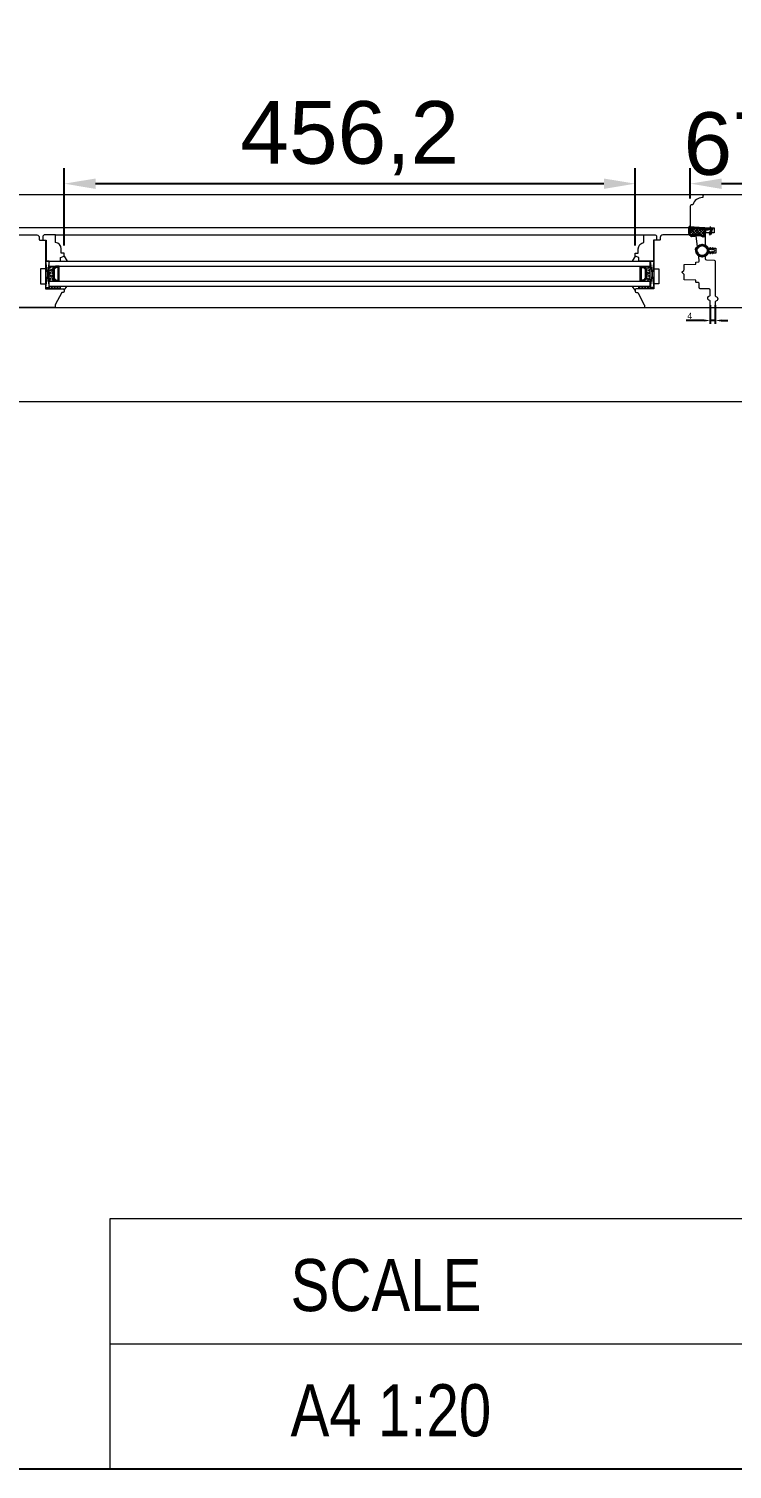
# Model space of a CAD drawing. Header units: millimetres. Extents: x 0 to 182016, y 11 to 3710.
# Drawn here: x 118156 to 118718, y 11 to 1162 of the extents above; entities that cross this region are included whole.
import ezdxf

# ---------------------------------------------------------------- set-up
doc = ezdxf.new("R2010")
doc.units = ezdxf.units.MM
for name, color, linetype, lineweight in [('Matmenys', 10, 'Continuous', 20), ('OTHER', 251, 'Continuous', 13), ('Stakta', 7, 'Continuous', 25), ('Testinės profilio linijos', 7, 'Continuous', 5)]:
    doc.layers.add(name, color=color, linetype=linetype, lineweight=lineweight)
doc.styles.get("Standard").update_dxf_attribs({"font": 'arial.ttf'})
doc.dimstyles.new('2', dxfattribs={"dimscale": 2, "dimtxt": 2.5, "dimasz": 2.5, "dimexe": 1.25, "dimexo": 0.625, "dimtad": 1, "dimtxsty": 'Standard', "dimcen": 2.5, "dimadec": 0, "dimazin": 0, "dimtfac": 1, "dimtmove": 0, "dimatfit": 3, "dimfxl": 1, "dimarcsym": 0})
doc.dimstyles.new('Padidinti matmenys', dxfattribs={"dimscale": 10, "dimtxt": 5, "dimasz": 2.5, "dimexe": 1.25, "dimexo": 0.625, "dimtad": 1, "dimdec": 1, "dimtxsty": 'Standard', "dimcen": 2.5, "dimadec": 0, "dimazin": 0, "dimtfac": 1, "dimtdec": 1, "dimtmove": 0, "dimatfit": 3, "dimfxl": 1, "dimarcsym": 0})

# ---------------------------------------------------------------- blocks, each defined once
blk = doc.blocks.new('*D1589')
at = {"color": 0, "lineweight": -2, "transparency": 16777216}
for p, q in [((118184.7, 988.9), (118184.7, 1050.7)), ((118640.9, 988.9), (118640.9, 1050.7)), ((118209.7, 1038.2), (118615.9, 1038.2))]:
    blk.add_line(p, q, dxfattribs=at)
at = {"color": 0, "transparency": 16777216}
for points in [[(118209.7, 1042.3), (118209.7, 1034), (118184.7, 1038.2)], [(118615.9, 1042.3), (118615.9, 1034), (118640.9, 1038.2)]]:
    blk.add_solid(points, dxfattribs=at)
at = {"layer": 'Defpoints', "color": 0, "transparency": 16777216}
for p in [(118640.9, 1038.2), (118184.7, 982.7), (118640.9, 982.7)]:
    blk.add_point(p, dxfattribs=at)
at = {"color": 0, "lineweight": 5, "transparency": 16777216, "insert": (118412.8, 1074.5), "char_height": 50, "attachment_point": 5}
blk.add_mtext('456,2', dxfattribs=at)
blk = doc.blocks.new('*D1592')
at = {"layer": 'Defpoints', "color": 0, "transparency": 16777216}
for p in [(118700.9, 942.2), (118704.9, 942.2), (118704.9, 928.8)]:
    blk.add_point(p, dxfattribs=at)
at = {"layer": 'Matmenys', "color": 0, "lineweight": -2, "transparency": 16777216}
for p, q in [((118700.9, 941), (118700.9, 926.3)), ((118704.9, 941), (118704.9, 926.3)), ((118695.9, 928.8), (118681.5, 928.8)), ((118704.9, 928.8), (118700.9, 928.8)), ((118709.9, 928.8), (118714.9, 928.8))]:
    blk.add_line(p, q, dxfattribs=at)
at = {"layer": 'Matmenys', "color": 0, "transparency": 16777216}
for points in [[(118695.9, 929.7), (118695.9, 928), (118700.9, 928.8)], [(118709.9, 929.7), (118709.9, 928), (118704.9, 928.8)]]:
    blk.add_solid(points, dxfattribs=at)
at = {"layer": 'Matmenys', "color": 0, "transparency": 16777216, "insert": (118684.5, 932.6), "char_height": 5, "attachment_point": 5}
blk.add_mtext('4', dxfattribs=at)
blk = doc.blocks.new('*D2048')
at = {"color": 0, "lineweight": -2, "transparency": 16777216}
for p, q in [((118684.9, 1026.4), (118684.9, 1050.7)), ((118751.9, 1026.4), (118751.9, 1050.7)), ((118709.9, 1038.2), (118726.9, 1038.2))]:
    blk.add_line(p, q, dxfattribs=at)
at = {"color": 0, "transparency": 16777216}
for points in [[(118709.9, 1042.3), (118709.9, 1034), (118684.9, 1038.2)], [(118726.9, 1042.3), (118726.9, 1034), (118751.9, 1038.2)]]:
    blk.add_solid(points, dxfattribs=at)
at = {"layer": 'Defpoints', "color": 0, "transparency": 16777216}
for p in [(118751.9, 1038.2), (118684.9, 1020.2), (118751.9, 1020.2)]:
    blk.add_point(p, dxfattribs=at)
at = {"color": 0, "lineweight": 5, "transparency": 16777216, "insert": (118718.4, 1069.9), "char_height": 50, "attachment_point": 5}
blk.add_mtext('67', dxfattribs=at)

msp = doc.modelspace()

# ---------------------------------------------------------------- hatches: boundary and pattern name
at = {"lineweight": 0}
h = msp.add_hatch(dxfattribs=at)
h.set_pattern_fill('HEX', color=256, scale=0.25, angle=90, style=0)
h.set_pattern_definition([(90, (99825.4516, -11947.2305), (1.374815, -4e-16), [0.79375, -1.5875]), (330, (99825.4516, -11947.2305), (-0.6874075, -1.190624716), [0.79375, -1.5875]), (30, (99825.4516, -11946.4367), (0.6874075, -1.190624716), [0.79375, -1.5875])])
h.paths.add_polyline_path([(118172.7226234, 960.1778188), (118177.7226234, 960.1778188), (118175.7226234, 962.1778188), (118175.7226234, 970.1778188), (118177.7226234, 972.1778188), (118172.7226234, 972.1785279)])
h = msp.add_hatch(dxfattribs=at)
h.set_pattern_fill('JIS_WOOD', color=256, angle=90, style=0)
h.set_pattern_definition([(45, (99825.4516, -11947.2305), (0.5, -0.5), [])])
h.paths.add_polyline_path([(118175.7226234, 970.1778188), (118175.7226234, 962.1778188), (118177.7226234, 960.1778188), (118180.7226234, 960.1778188), (118180.7403568, 972.2144014), (118177.7226234, 972.1778188)])
h.paths.add_polyline_path([(118176.7226234, 962.5920324), (118176.7226234, 969.7636052), (118178.1368369, 971.1778188), (118179.7226234, 971.1778188), (118179.7226234, 961.1778188), (118178.1368369, 961.1778188)], flags=16)
h = msp.add_hatch(dxfattribs=at)
h.set_pattern_fill('JIS_WOOD', color=256, angle=90, style=0)
h.set_pattern_definition([(45, (99902.12374, -11947.2305), (0.5, -0.5), [])])
h.paths.add_polyline_path([(118649.8948535, 970.1778188), (118649.8948535, 962.1778188), (118647.8948535, 960.1778188), (118644.8948535, 960.1778188), (118644.87712, 972.2144014), (118647.8948535, 972.1778188)])
h.paths.add_polyline_path([(118648.8948535, 962.5920324), (118648.8948535, 969.7636052), (118647.4806399, 971.1778188), (118645.8948535, 971.1778188), (118645.8948535, 961.1778188), (118647.4806399, 961.1778188)], flags=16)
h = msp.add_hatch(dxfattribs=at)
h.set_pattern_fill('HEX', color=256, scale=0.25, angle=90, style=0)
h.set_pattern_definition([(90, (99902.1237, -11947.2305), (1.374815, -4e-16), [0.79375, -1.5875]), (330, (99902.1237, -11947.2305), (-0.6874075, -1.190624716), [0.79375, -1.5875]), (30, (99902.1237, -11946.4367), (0.6874075, -1.190624716), [0.79375, -1.5875])])
h.paths.add_polyline_path([(118652.8948535, 960.1778188), (118647.8948535, 960.1778188), (118649.8948535, 962.1778188), (118649.8948535, 970.1778188), (118647.8948535, 972.1778188), (118652.8948535, 972.1785279)])
at = {"lineweight": 0, "ltscale": 0.5}
h = msp.add_hatch(dxfattribs=at)
h.set_pattern_fill('ANSI37', color=256, scale=0.5, angle=90, style=0)
h.set_pattern_definition([(135, (118169.2226, 954.1785), (-1.12253, -1.12253), []), (225, (118169.2226, 954.1785), (1.12253, -1.12253), [])])
h.paths.add_polyline_path([(118181.7226234, 956.1785279), (118172.7226234, 956.1785279), (118172.7226234, 954.1785279), (118181.7226234, 954.1785279)])
h = msp.add_hatch(dxfattribs=at)
h.set_pattern_fill('ANSI37', color=256, scale=0.5, angle=90, style=0)
h.set_pattern_definition([(135, (118245.8948, 954.1785), (-1.122532, -1.122532), []), (225, (118245.8948, 954.1785), (1.122532, -1.122532), [])])
h.paths.add_polyline_path([(118643.8948535, 956.1785279), (118652.8948535, 956.1785279), (118652.8948535, 954.1785279), (118643.8948535, 954.1785279)])
at = {"layer": 'Matmenys'}
h = msp.add_hatch(dxfattribs=at)
h.set_pattern_fill('ANSI37', color=252, scale=0.5, angle=-93.5893456117, style=0)
h.set_pattern_definition([(311.4106544, (115119.8694, -271190.8221), (1.190606082, 1.0500540025), []), (41.4106544, (115119.8694, -271190.8221), (-1.0500540025, 1.190606082), [])])
edge = h.paths.add_edge_path()
edge.add_arc((118686.8207376, 1002.4841042), 0.1, 86.4106543883, 176.4106543883)
edge.add_line((118686.7209337, 1002.4903646), (118686.6238505, 1000.9426789))
edge.add_arc((118686.3743409, 1000.9583301), 0.25, 176.4106543883, 356.4106543883, ccw=False)
edge.add_line((118686.1248313, 1000.9739814), (118686.253217, 1003.0206863))
edge.add_arc((118686.3530208, 1003.0144258), 0.1, 86.410654381, 176.4106543883, ccw=False)
edge.add_line((118686.3592813, 1003.1142296), (118686.3640263, 1003.1898727))
edge.add_line((118686.3640263, 1003.1898727), (118684.3822254, 1003.314187))
edge.add_spline(control_points=[(118684.3822254, 1003.314187), (118684.3030669, 1003.3023847), (118684.2330752, 1003.2912091), (118684.1493244, 1003.2694152), (118684.1257601, 1003.2600294), (118684.1018771, 1003.2473345), (118684.0938175, 1003.2410853), (118684.0693296, 1003.2154965), (118684.0504368, 1003.1862594), (118684.0167334, 1003.0819397), (118684.0036115, 1003.0090074), (118683.9839093, 1002.7560244), (118683.9944076, 1002.5421903), (118684.0137358, 1002.0997118), (118684.0182112, 1001.880383), (118684.0192873, 1001.4604921), (118684.0162554, 1001.2574059), (118684.0035449, 1000.6671986), (118683.9903685, 1000.2991485), (118683.9906302, 999.5459671), (118684.0091265, 999.1692172), (118684.1123129, 998.5761128), (118684.1722069, 998.3485418), (118684.3252425, 997.9514406), (118684.4079919, 997.7796529), (118684.6119921, 997.4384852), (118684.7321069, 997.2722825), (118684.999552, 996.9811228), (118685.1472257, 996.8575428), (118685.4284102, 996.6978241), (118685.5637065, 996.6502701), (118685.8650053, 996.5906651), (118686.0286053, 996.5799618), (118686.6132021, 996.5937057), (118687.0771177, 996.6884599), (118687.9696138, 996.8602022), (118688.396694, 996.9438968), (118689.4750426, 997.1550831), (118690.1330932, 997.2888172), (118691.1261951, 997.4137432), (118691.4297963, 997.4442371), (118692.0518399, 997.4685725), (118692.367744, 997.4610317), (118692.9169522, 997.3761474), (118693.1530356, 997.3148087), (118693.553687, 997.1423484), (118693.7123196, 997.0474999), (118694.0109783, 996.8632316), (118694.1524356, 996.7733741), (118694.4542185, 996.617291), (118694.6192712, 996.5473208), (118694.9843929, 996.4275896), (118695.185343, 996.3845871), (118695.5247596, 996.3606884), (118695.6667451, 996.3738942), (118695.8619658, 996.4339335), (118695.9272936, 996.4706736), (118696.0540169, 996.5792227), (118696.1131948, 996.6512889), (118696.2702723, 996.9153765), (118696.351772, 997.1564848), (118696.4683893, 997.7068958), (118696.5049208, 998.0150909), (118696.5581923, 998.6113087), (118696.5774147, 998.8988596), (118696.6207742, 999.4293495), (118696.6429104, 999.677608), (118696.6791247, 1000.0824103), (118696.6932111, 1000.2398136), (118696.7213332, 1000.563746), (118696.7363693, 1000.7420632), (118696.8046543, 1001.0449303), (118696.8402893, 1001.1627523), (118696.9358861, 1001.3752311), (118696.989033, 1001.4691459), (118697.1076737, 1001.6143396), (118697.163296, 1001.6693577), (118697.2870632, 1001.7584497), (118697.3506902, 1001.7913291), (118697.4695543, 1001.8394973), (118697.5266313, 1001.8563785), (118697.6272117, 1001.8823224), (118697.6716073, 1001.89204), (118697.7126036, 1001.901076)], knot_values=[0, 0, 0, 0, 0.2245066002, 0.2245066002, 0.377043448, 0.377043448, 0.5295802957, 0.5295802957, 0.8082977366, 0.8082977366, 1.0870151774, 1.0870151774, 1.6244414062, 1.6244414062, 2.161867635, 2.161867635, 2.6992938638, 2.6992938638, 3.7741463214, 3.7741463214, 5.0334406395, 5.0334406395, 5.8656302806, 5.8656302806, 6.5060139406, 6.5060139406, 7.1463976006, 7.1463976006, 7.7996240151, 7.7996240151, 8.3563201169, 8.3563201169, 8.9130162187, 8.9130162187, 10.239934143, 10.239934143, 11.5668520673, 11.5668520673, 13.5970761059, 13.5970761059, 14.4582175179, 14.4582175179, 15.3193589298, 15.3193589298, 15.9856015553, 15.9856015553, 16.5061017172, 16.5061017172, 17.0266018791, 17.0266018791, 17.547102041, 17.547102041, 18.1672448488, 18.1672448488, 18.7176261004, 18.7176261004, 19.1465766047, 19.1465766047, 19.5755271091, 19.5755271091, 20.3898249977, 20.3898249977, 21.2041228863, 21.2041228863, 21.9655448497, 21.9655448497, 22.7269668131, 22.7269668131, 23.2229068178, 23.2229068178, 23.7188468224, 23.7188468224, 24.0184411081, 24.0184411081, 24.2549295987, 24.2549295987, 24.4119994701, 24.4119994701, 24.5501072405, 24.5501072405, 24.6882150108, 24.6882150108, 24.8099116426, 24.8099116426, 24.8099116426, 24.8099116426], degree=3, periodic=0)
edge.add_line((118697.7126036, 1001.901076), (118686.8269981, 1002.583908))

# ---------------------------------------------------------------- linework, layer by layer
at = {"color": 1}
for p, q in [((118684.3379851, 1003.6109071), (118699.6628006, 1002.6496124)), ((118684.3822254, 1003.314187), (118699.6171701, 1002.3585297)), ((118697.7771764, 1001.6081078), (118699.5376277, 1001.4976782))]:
    msp.add_line(p, q, dxfattribs=at)
for p, q in [((118686.253217, 1003.0206863), (118686.1248313, 1000.9739814)), ((118686.3592813, 1003.1142296), (118686.3640263, 1003.1898727)), ((118701.6175453, 1002.1571096), (118686.3592813, 1003.1142296)), ((118686.7209337, 1002.4903646), (118686.6238505, 1000.9426789)), ((118701.6607631, 1001.6534159), (118686.8269981, 1002.583908)), ((118701.3144727, 1003.1779542), (118700.566832, 1003.2248522)), ((118700.566832, 1003.2248522), (118701.6175453, 1002.1571096)), ((118702.1662256, 1001.6217092), (118701.1827791, 997.2746188)), ((118701.3144727, 1003.1779542), (118702.344814, 1002.1114895)), ((118701.6607631, 1001.6534159), (118701.4235683, 1000.6049527)), ((118702.3135115, 1001.6124703), (118702.1662256, 1001.6217092)), ((118702.344814, 1002.1114895), (118702.3135115, 1001.6124703)), ((118700.9358923, 1000.7152801), (118700.2074271, 997.4952736)), ((118701.1827791, 997.2746188), (118700.2074271, 997.4952736)), ((118701.4235683, 1000.6049527), (118700.9358923, 1000.7152801))]:
    msp.add_line(p, q)
at = {"lineweight": 9}
for p, q in [((118177.7226234, 997.1785279), (118647.8948535, 997.1785279)), ((118172.7227084, 976.1785279), (118652.8947684, 976.1785279)), ((118172.7227084, 972.1785279), (118652.8947684, 972.1785279)), ((118172.7227084, 960.1785279), (118652.8947684, 960.1785279)), ((118172.7227084, 956.1785279), (118652.8947684, 956.1785279))]:
    msp.add_line(p, q, dxfattribs=at)
at = {"lineweight": 0}
for p, q in [((118184.7226234, 980.1785279), (118187.0092885, 976.1785279)), ((118640.8948535, 980.1785279), (118638.6081884, 976.1785279)), ((118172.7226234, 976.1778188), (118169.7226234, 955.1778188)), ((118169.7226234, 976.1778188), (118172.7226234, 955.1778188)), ((118652.8948535, 976.1778188), (118655.8948535, 955.1778188)), ((118655.8948535, 976.1778188), (118652.8948535, 955.1778188)), ((118181.7226234, 954.1785279), (118181.7226234, 956.1785279)), ((118184.7226234, 953.1785279), (118187.0092885, 956.1785279)), ((118640.8948535, 953.1785279), (118638.6081884, 956.1785279)), ((118643.8948535, 954.1785279), (118643.8948535, 956.1785279)), ((118652.8948535, 954.1785279), (118652.8948535, 957.1785279)), ((121921.6498575, 210.9357406), (118221.1895731, 210.9357406)), ((118221.1895731, 210.9357406), (118221.1895731, 10.9108603)), ((118948.1560905, 110.9233004), (118221.1895731, 110.9233004))]:
    msp.add_line(p, q, dxfattribs=at)
at = {"lineweight": 5}
msp.add_line((117419.5503929, 864.1785279), (121239.5837744, 864.1785279), dxfattribs=at)
msp.add_lwpolyline([(121921.6498575, 3710.4502728), (121921.6498575, 10.9108603), (116422.3345146, 10.9108603), (116422.3345146, 3710.4502728)], close=True)
at = {"lineweight": 0}
for points in [[(118177.7226234, 991.1785279), (118177.7226234, 997.1785279), (118168.7226234, 997.1785279, 0.4142135624), (118167.7226234, 996.1785279), (118167.7226234, 993.1785279), (118170.2226234, 993.1785279), (118170.2226234, 976.1785279), (118181.7226234, 976.1785279), (118181.7226234, 979.1785279), (118184.7226234, 980.1785279), (118184.7226234, 982.6785279), (118182.2226234, 982.6785279), (118182.2226234, 986.2035907, 0.3851703882), (118177.7226234, 991.1785279)], [(118647.8948535, 991.1785279), (118647.8948535, 997.1785279), (118656.8948535, 997.1785279, -0.4142135624), (118657.8948535, 996.1785279), (118657.8948535, 993.1785279), (118655.3948535, 993.1785279), (118655.3948535, 976.1785279), (118643.8948535, 976.1785279), (118643.8948535, 979.1785279), (118640.8948535, 980.1785279), (118640.8948535, 982.6785279), (118643.3948535, 982.6785279), (118643.3948535, 986.2035907, -0.3851703882), (118647.8948535, 991.1785279)]]:
    msp.add_lwpolyline(points, format="xyb", dxfattribs=at)
for points in [[(118169.7226234, 976.1778188), (118169.7226234, 955.1778188), (118172.7226234, 955.1778188), (118172.7226234, 976.1778188)], [(118175.7226234, 970.1778188), (118175.7226234, 962.1778188), (118177.7226234, 960.1778188), (118180.7226234, 960.1778188), (118180.7226234, 972.1778188), (118177.7226234, 972.1778188)], [(118176.7226234, 969.7636052), (118176.7226234, 962.5920324), (118178.1368369, 961.1778188), (118179.7226234, 961.1778188), (118179.7226234, 971.1778188), (118178.1368369, 971.1778188)], [(118649.8948535, 970.1778188), (118649.8948535, 962.1778188), (118647.8948535, 960.1778188), (118644.8948535, 960.1778188), (118644.8948535, 972.1778188), (118647.8948535, 972.1778188)], [(118648.8948535, 969.7636052), (118648.8948535, 962.5920324), (118647.4806399, 961.1778188), (118645.8948535, 961.1778188), (118645.8948535, 971.1778188), (118647.4806399, 971.1778188)], [(118655.8948535, 976.1778188), (118655.8948535, 955.1778188), (118652.8948535, 955.1778188), (118652.8948535, 976.1778188)]]:
    msp.add_lwpolyline(points, close=True, dxfattribs=at)
at = {"color": 18, "linetype": 'ByBlock', "true_color": 0x000000}
for radius in [4.85, 4.25]:
    msp.add_circle((118694.4123524, 984.6686974), radius, dxfattribs=at)
for centre, radius, start, end in [((118686.3530208, 1003.0144258), 0.1, 86.4106543879, 176.4106543908), ((118686.8207376, 1002.4841042), 0.1, 86.4106543879, 176.4106543908), ((118686.3743409, 1000.9583301), 0.25, 176.4106543908, 356.4106543908)]:
    msp.add_arc(centre, radius, start, end)
at = {"color": 1}
msp.add_spline([(118684.3379851, 1003.6109071), (118683.9764848, 1003.5204103), (118683.7069439, 1002.2465518), (118684.1953332, 997.5541789), (118685.238531, 996.4641726), (118687.4020029, 996.4455562), (118689.1000427, 996.7759301), (118691.2654836, 997.1228464), (118693.3022052, 996.9234177), (118694.13045, 996.4472487), (118695.9849902, 996.1669853), (118696.877436, 998.8791639), (118697.0046036, 1000.3580395), (118697.1225749, 1001.0453074), (118697.4247806, 1001.4871927), (118697.7771764, 1001.6081078)], degree=3, dxfattribs=at)
msp.add_open_spline([(118684.3822254, 1003.314187), (118684.3030669, 1003.3023847), (118684.2330752, 1003.2912091), (118684.1493244, 1003.2694152), (118684.1257601, 1003.2600294), (118684.1018771, 1003.2473345), (118684.0938175, 1003.2410853), (118684.0693296, 1003.2154965), (118684.0504368, 1003.1862594), (118684.0167334, 1003.0819397), (118684.0036115, 1003.0090074), (118683.9839093, 1002.7560244), (118683.9944076, 1002.5421903), (118684.0137358, 1002.0997118), (118684.0182112, 1001.880383), (118684.0192873, 1001.4604921), (118684.0162554, 1001.2574059), (118684.0035449, 1000.6671986), (118683.9903685, 1000.2991485), (118683.9906302, 999.5459671), (118684.0091265, 999.1692172), (118684.1123129, 998.5761128), (118684.1722069, 998.3485418), (118684.3252425, 997.9514406), (118684.4079919, 997.7796529), (118684.6119921, 997.4384852), (118684.7321069, 997.2722825), (118684.999552, 996.9811228), (118685.1472257, 996.8575428), (118685.4284102, 996.6978241), (118685.5637065, 996.6502701), (118685.8650053, 996.5906651), (118686.0286053, 996.5799618), (118686.6132021, 996.5937057), (118687.0771177, 996.6884599), (118687.9696138, 996.8602022), (118688.396694, 996.9438968), (118689.4750426, 997.1550831), (118690.1330932, 997.2888172), (118691.1261951, 997.4137432), (118691.4297963, 997.4442371), (118692.0518399, 997.4685725), (118692.367744, 997.4610317), (118692.9169522, 997.3761474), (118693.1530356, 997.3148087), (118693.553687, 997.1423484), (118693.7123196, 997.0474999), (118694.0109783, 996.8632316), (118694.1524356, 996.7733741), (118694.4542185, 996.617291), (118694.6192712, 996.5473208), (118694.9843929, 996.4275896), (118695.185343, 996.3845871), (118695.5247596, 996.3606884), (118695.6667451, 996.3738942), (118695.8619658, 996.4339335), (118695.9272936, 996.4706736), (118696.0540169, 996.5792227), (118696.1131948, 996.6512889), (118696.2702723, 996.9153765), (118696.351772, 997.1564848), (118696.4683893, 997.7068958), (118696.5049208, 998.0150909), (118696.5581923, 998.6113087), (118696.5774147, 998.8988596), (118696.6207742, 999.4293495), (118696.6429104, 999.677608), (118696.6791247, 1000.0824103), (118696.6932111, 1000.2398136), (118696.7213332, 1000.563746), (118696.7363693, 1000.7420632), (118696.8046543, 1001.0449303), (118696.8402893, 1001.1627523), (118696.9358861, 1001.3752311), (118696.989033, 1001.4691459), (118697.1076737, 1001.6143396), (118697.163296, 1001.6693577), (118697.2870632, 1001.7584497), (118697.3506902, 1001.7913291), (118697.4695543, 1001.8394973), (118697.5266313, 1001.8563785), (118697.6272117, 1001.8823224), (118697.6716073, 1001.89204), (118697.7126036, 1001.901076)], degree=3, knots=[0, 0, 0, 0, 0.2245066002, 0.2245066002, 0.377043448, 0.377043448, 0.5295802957, 0.5295802957, 0.8082977366, 0.8082977366, 1.0870151774, 1.0870151774, 1.6244414062, 1.6244414062, 2.161867635, 2.161867635, 2.6992938638, 2.6992938638, 3.7741463214, 3.7741463214, 5.0334406395, 5.0334406395, 5.8656302806, 5.8656302806, 6.5060139406, 6.5060139406, 7.1463976006, 7.1463976006, 7.7996240151, 7.7996240151, 8.3563201169, 8.3563201169, 8.9130162187, 8.9130162187, 10.239934143, 10.239934143, 11.5668520673, 11.5668520673, 13.5970761059, 13.5970761059, 14.4582175179, 14.4582175179, 15.3193589298, 15.3193589298, 15.9856015553, 15.9856015553, 16.5061017172, 16.5061017172, 17.0266018791, 17.0266018791, 17.547102041, 17.547102041, 18.1672448488, 18.1672448488, 18.7176261004, 18.7176261004, 19.1465766047, 19.1465766047, 19.5755271091, 19.5755271091, 20.3898249977, 20.3898249977, 21.2041228863, 21.2041228863, 21.9655448497, 21.9655448497, 22.7269668131, 22.7269668131, 23.2229068178, 23.2229068178, 23.7188468224, 23.7188468224, 24.0184411081, 24.0184411081, 24.2549295987, 24.2549295987, 24.4119994701, 24.4119994701, 24.5501072405, 24.5501072405, 24.6882150108, 24.6882150108, 24.8099116426, 24.8099116426, 24.8099116426, 24.8099116426], dxfattribs=at)
at = {"layer": 'OTHER'}
msp.add_lwpolyline([(118699.2155622, 984.0586712), (118700.631471, 984.0586712), (118700.631471, 982.4133898), (118701.1571532, 982.4133898), (118701.9004942, 984.0586712), (118702.6931138, 984.0586712), (118702.6931138, 982.4133898), (118702.9120046, 982.4133898), (118704.4148858, 984.6686974), (118702.9120046, 986.9240049), (118702.6931138, 986.9240049), (118702.6931138, 985.2787235), (118701.9004942, 985.2787235), (118701.1571532, 986.9240049), (118700.631471, 986.9240049), (118700.631471, 985.2787235), (118699.2155622, 985.2787235)], dxfattribs=at)
at = {"layer": 'Stakta', "color": 18, "lineweight": 5, "true_color": 0x000000}
for points in [[(118740.8948535, 1029.1785279), (118695.8948535, 1029.1785279, 0.4142135624), (118694.8948535, 1028.1785279), (118694.8948535, 1027.4692012, -0.4001549105), (118694.6093189, 1027.1695501, 0.3090857966), (118686.9600082, 1021.3812669, -0.3199404334), (118686.6781851, 1021.176637), (118685.8861269, 1021.1697248, 0.4116598905), (118684.8948535, 1020.1697629), (118684.8948535, 1004.2745615, 0.4116598905), (118685.8861269, 1003.2745996), (118695.90358, 1003.1871786, -0.2023892741), (118696.6174106, 1002.8785279), (118703.8948535, 1002.8785279), (118703.8948535, 998.8785279), (118696.8948535, 998.8785279), (118696.8948535, 989.4818694, 0.2720281142), (118697.151467, 989.0451051, -0.164173551), (118699.3001782, 986.6774623), (118705.3948535, 986.6774623), (118705.3948535, 982.6774623), (118699.3001782, 982.6774623, -0.164173551), (118697.151467, 980.3098195, 0.2720281141), (118696.8948535, 979.8730553), (118696.8948535, 978.239654, 0.4116598905), (118697.8861269, 977.2396921), (118703.90358, 977.1871786, -0.4116598905), (118704.8948535, 976.1872166), (118704.8948535, 948.6280176, 0.3563939587), (118705.2948535, 948.1381196, -0.816496581), (118705.2948535, 944.2189361, 0.3563939587), (118704.8948535, 943.7290381), (118704.8948535, 940.6785279, 0.4142135624), (118706.3948535, 939.1785279), (118730.3948535, 939.1785279, 0.4142135624)], [(118137.0630398, 997.1785279), (118162.7226234, 997.1785279, -0.4142135624), (118164.7226234, 995.1785279), (118164.7226234, 993.4759212, 0.4116598905), (118165.0200054, 993.1759326), (118169.2269866, 993.1392189, -0.4116598905), (118169.7226234, 992.6392379), (118169.7226234, 970.7090909, -0.4116598905), (118169.2269866, 970.20911), (118166.0200054, 970.1811231, 0.4116598905), (118165.7226234, 969.8811345), (118165.7226234, 958.4759212, 0.4116598905), (118166.0200054, 958.1759326), (118169.2269866, 958.1479457, -0.4116598905), (118169.7226234, 957.6479648), (118169.7226234, 954.1785279), (118183.7226234, 954.1785279, -0.4142135624), (118184.7226234, 953.1785279), (118184.7226234, 952.1872928, -0.4116598905), (118183.7313499, 951.1873309), (118182.7226234, 951.1785279), (118177.4640553, 941.2885996, 0.1227845609), (118177.405529, 941.0538638), (118177.405529, 940.1785279, -0.4142135624), (118176.405529, 939.1785279), (118125.7226234, 939.1785279, -0.4142135624)]]:
    msp.add_lwpolyline(points, format="xyb", dxfattribs=at)
msp.add_lwpolyline([(118700.4948535, 944.7189361, -0.8164965809), (118700.4948535, 948.6381196, 0.3563939587), (118700.8948535, 949.1280176), (118700.8948535, 953.1086748, 0.4116598905), (118699.90358, 954.1086368), (118692.8861269, 954.1698771, -0.4116598905), (118691.8948535, 955.1698391), (118691.8948535, 958.7083645, 0.4040361542), (118691.4123032, 959.208077), (118689.6843836, 959.2684172, -0.4040262258), (118689.3948535, 959.5682345), (118689.3948535, 960.6213561, 0.4091108014), (118688.9035797, 961.12128), (118680.1896177, 961.2733827, -0.4091108014), (118679.8948535, 961.573337), (118679.8948535, 965.597157, 0.1989123674), (118679.7484068, 965.9507104), (118678.4827214, 967.2163958, -0.4142135624), (118678.4827214, 967.6406599), (118679.7484068, 968.9063453, 0.1989123674), (118679.8948535, 969.2598987), (118679.8948535, 973.2837187, -0.4091108014), (118680.1896177, 973.583673), (118688.9035797, 973.7357758, 0.4091108014), (118689.3948535, 974.2356996), (118689.3948535, 975.2888212, -0.4040262258), (118689.6843836, 975.5886385), (118691.4123032, 975.6489787, 0.4040262258), (118691.8948535, 976.1486742), (118691.8948535, 977.1173652, 0.0305527633), (118691.8873996, 977.2392346), (118691.1457106, 983.2798064, 0.3282648586), (118690.7389008, 983.710803, -0.7358200833), (118690.2734948, 987.5012304, 0.3282648586), (118690.5639532, 988.0178407), (118689.5469831, 996.3003972, 0.3788661087), (118688.554437, 997.1785279), (118662.8948535, 997.1785279, 0.4142135624), (118660.8948535, 995.1785279), (118660.8948535, 993.4759212, -0.4116598905), (118660.5974714, 993.1759326), (118656.3904902, 993.1392189, 0.4116598905), (118655.8948535, 992.6392379), (118655.8948535, 970.7090909, 0.4116598905), (118656.3904902, 970.20911), (118659.5974714, 970.1811231, -0.4116598905), (118659.8948535, 969.8811345), (118659.8948535, 958.4759212, -0.4116598905), (118659.5974714, 958.1759326), (118656.3904902, 958.1479457, 0.4116598905), (118655.8948535, 957.6479648), (118655.8948535, 954.1785279), (118641.8948535, 954.1785279, 0.4142135624), (118640.8948535, 953.1785279), (118640.8948535, 952.1872928, 0.4116598905), (118641.8861269, 951.1873309), (118642.8948535, 951.1785279), (118648.1534216, 941.2885996, -0.1227845609), (118648.2119478, 941.0538638), (118648.2119478, 940.1785279, 0.4142135624), (118649.2119478, 939.1785279), (118699.8948535, 939.1785279, 0.4142135624), (118700.8948535, 940.1785279), (118700.8948535, 944.2290381, 0.3563939587)], format="xyb", close=True, dxfattribs=at)
at = {"layer": 'Testinės profilio linijos', "lineweight": 5}
for p, q in [((121140.583743, 1029.1785279), (117518.0503932, 1029.1785279)), ((118129.5910859, 1003.1785278), (118696.0263909, 1003.1785278)), ((117565.2332787, 939.1785279), (121093.9008467, 939.1785279))]:
    msp.add_line(p, q, dxfattribs=at)

# ---------------------------------------------------------------- texts
at = {"lineweight": 0, "width": 0.8}
for s, p in [('SCALE', (118365.531135, 137.2134153)), ('A4 1:20', (118365.531135, 37.2009752))]:
    msp.add_text(s, height=41.62239482, dxfattribs=at).set_placement(p)

# ---------------------------------------------------------------- dimensions: what is measured, and where the dimension line sits
at = {"color": 1, "lineweight": 5}
dim = msp.add_linear_dim(base=(118640.8948535, 1038.171305), p1=(118184.7226234, 982.6785279), p2=(118640.8948535, 982.6785279), dimstyle='Padidinti matmenys', dxfattribs=at)
dim.commit()
dim.dimension.update_dxf_attribs({"geometry": '*D1589', "text_midpoint": (118412.8087384, 1074.469054)})
dim = msp.add_linear_dim(base=(118751.8948535, 1038.171305), p1=(118684.8948535, 1020.1697629), p2=(118751.8948535, 1020.1697629), dimstyle='Padidinti matmenys', dxfattribs=at)
dim.commit()
dim.dimension.update_dxf_attribs({"geometry": '*D2048', "text_midpoint": (118718.3948535, 1038.171305), "dimtype": 160})
at = {"layer": 'Matmenys'}
dim = msp.add_linear_dim(base=(118704.8948535, 928.8392042), p1=(118700.8948535, 942.203783), p2=(118704.8948535, 942.203783), angle=180, dimstyle='2', override={"dimdec": 6}, dxfattribs=at)
dim.commit()
dim.dimension.update_dxf_attribs({"geometry": '*D1592', "text_midpoint": (118684.4739803, 928.8392042), "dimtype": 160})

doc.saveas('drawing.dxf')
